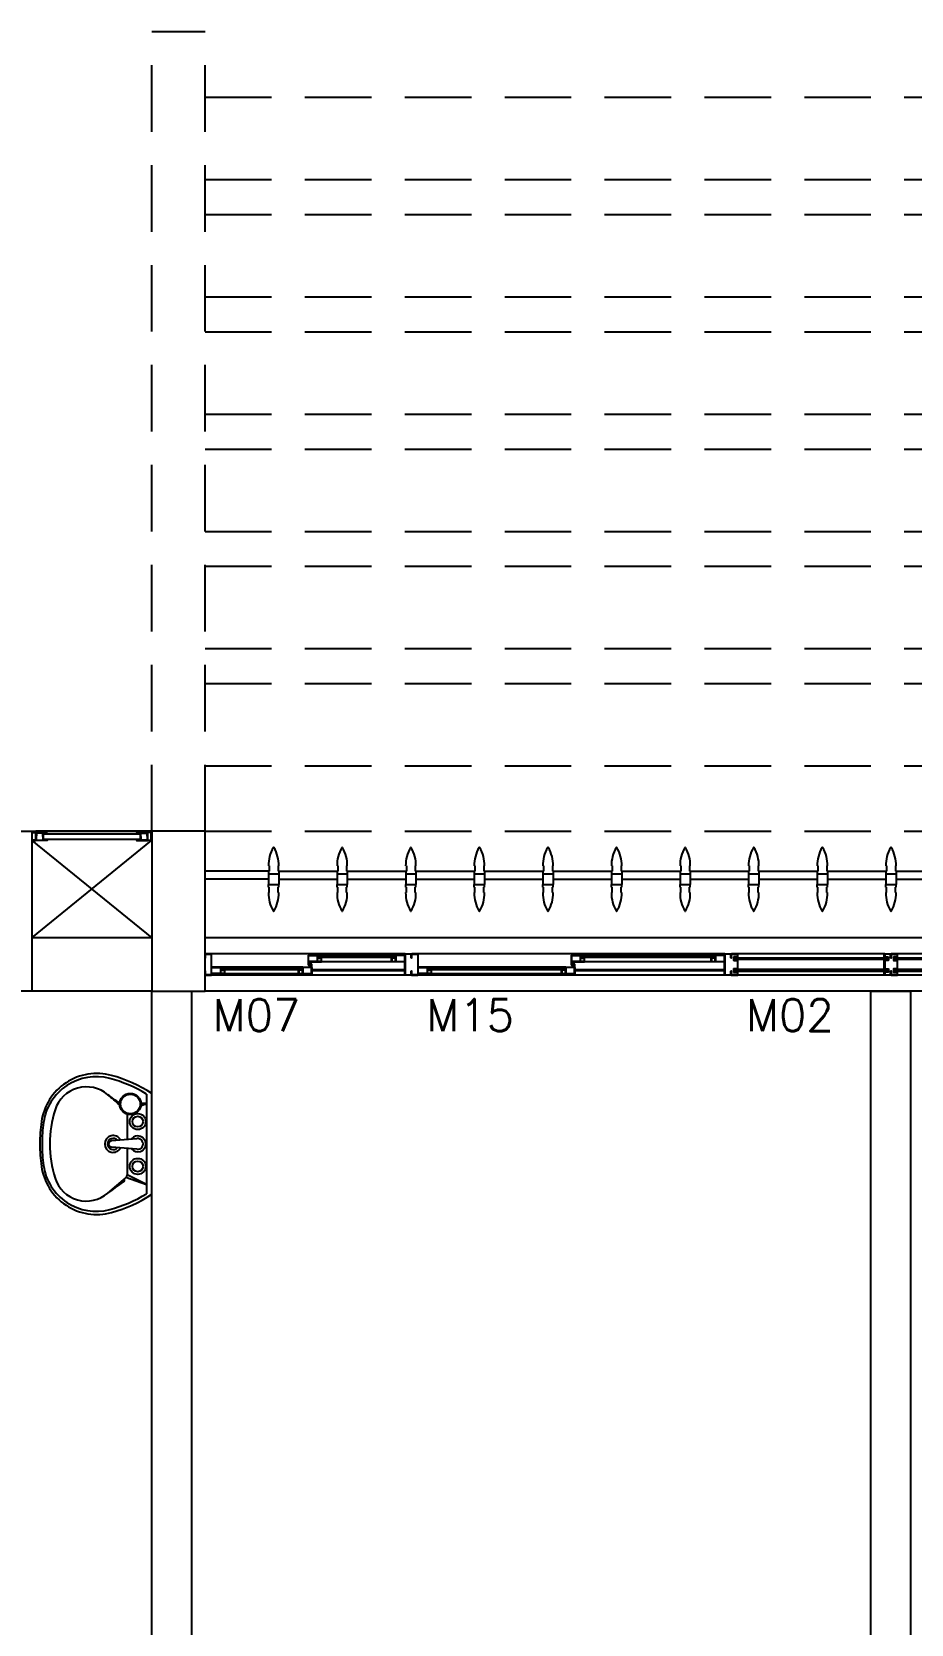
# Model space of a CAD drawing. Header units: millimetres. Extents: x 1887 to 2405, y 1100 to 1335.
# Drawn here: x 2241.36 to 2244.66, y 1238.67 to 1244.65 of the extents above; entities that cross this region are included whole.
import ezdxf

# ---------------------------------------------------------------- set-up
doc = ezdxf.new("R2010")
doc.units = ezdxf.units.MM
doc.linetypes.add('HIDDEN', pattern=[0.375, 0.25, -0.125])
for name, color, linetype in [('AR-ALV', 2, 'Continuous'), ('AR-BRISES', 1, 'Continuous'), ('AR-ESQ', 1, 'Continuous'), ('AR-ESTC', 3, 'Continuous'), ('AR-PERGOLAPROJ', 1, 'HIDDEN'), ('AR-SHAFT', 1, 'Continuous'), ('AR-TXTESQ1-CONG', 1, 'Continuous'), ('AR-WC', 7, 'Continuous'), ('BR-PAINEL', 1, 'Continuous'), ('BR-SUPORTE', 1, 'Continuous'), ('DT-ESQ-BAGUETE-C', 2, 'Continuous'), ('DT-ESQ-BAGUETE-V', 1, 'Continuous'), ('DT-ESQ-CHAPA DOBRADA-V', 1, 'Continuous'), ('DT-ESQ-MARCO-V', 1, 'Continuous'), ('DT-ESQ-PERFIL CADEIRA-C', 2, 'Continuous'), ('DT-ESQ-PERFIL CADEIRA-V', 1, 'Continuous'), ('DT-ESQ-PERFIL U SIMPLES-C', 2, 'Continuous'), ('DT-ESQ-PERFIL U-C', 2, 'Continuous'), ('DT-ESQ-PERFIL U-V', 1, 'Continuous'), ('DT-ESQ-VENEZIANA-C', 2, 'Continuous'), ('DT-ESQ-VENEZIANA-V', 2, 'Continuous'), ('DT-ESQ-VIDRO-C', 2, 'Continuous'), ('DT-ESQ-VIDRO-V', 2, 'Continuous'), ('PG-PROJ', 1, 'HIDDEN'), ('WC1', 1, 'Continuous'), ('WC2', 1, 'Continuous'), ('WC3', 1, 'Continuous')]:
    doc.layers.add(name, color=color, linetype=linetype)
doc.styles.add('S12', font='simplex.shx', dxfattribs={"width": 1.1, "height": 0.12})

# ---------------------------------------------------------------- blocks, each defined once
blk = doc.blocks.new('LVTR-01P')
at = {"layer": 'WC1'}
for centre, radius, start, end in [((0.2424, -0.2861), 0.5176, 146.45009, 164.88853), ((-0.2424, -0.2861), 0.5176, 15.11147, 33.54991), ((-0.0544, -0.2059), 0.2102, 164.88853, 261.87462), ((0.0544, -0.2059), 0.2102, 278.12538, 15.11147), ((0, 0.175), 0.595, 261.87462, 270), ((0, 0.175), 0.595, 270, 278.12538)]:
    blk.add_arc(centre, radius, start, end, dxfattribs=at)
at = {"layer": 'WC2'}
for p, q in [((0.189, 0), (-0.189, 0)), ((-0.1869, -0.02), (0.1869, -0.02)), ((-0.0199, -0.0561), (-0.0119, -0.1511)), ((0.0195, -0.0561), (0.0115, -0.1511)), ((-0.112, -0.0924), (-0.0168, -0.0924)), ((0.0165, -0.0924), (0.1161, -0.0924))]:
    blk.add_line(p, q, dxfattribs=at)
for centre, radius in [((-0.15, -0.08), 0.04), ((-0.084, -0.0525), 0.02), ((0.084, -0.0525), 0.02)]:
    blk.add_circle(centre, radius, dxfattribs=at)
for centre, radius, start, end in [((-0.0002, -0.0527), 0.02, 350.37518, 189.62482), ((0.1161, -0.105), 0.0126, 41.32768, 90), ((-4.9199, -4.5336), 6.7189, 40.55971, 41.32768), ((-0.0909, -0.2449), 0.1233, 139.44029, 252.413), ((4.9199, -4.5336), 6.7189, 138.93408, 139.44029), ((-0.0002, -0.1501), 0.0118, 184.81241, 355.18759), ((0.0909, -0.2449), 0.1233, 287.587, 40.55971), ((0, 0.042), 0.4242, 252.413, 270), ((0, 0.042), 0.4242, 270, 287.587)]:
    blk.add_arc(centre, radius, start, end, dxfattribs=at)
at = {"layer": 'WC3'}
for p, q in [((-0.152, -0.02), (-0.152, -0.0401)), ((-0.148, -0.02), (-0.148, -0.0401)), ((-0.148, -0.0276), (-0.1415, -0.0409)), ((-0.148, -0.0335), (-0.1456, -0.0402)), ((0.1518, -0.02), (0.1161, -0.0924)), ((0.1528, -0.02), (0.1256, -0.0967))]:
    blk.add_line(p, q, dxfattribs=at)
for centre, radius in [((-0.15, -0.08), 0.037), ((-0.084, -0.0525), 0.03), ((0.084, -0.0525), 0.03)]:
    blk.add_circle(centre, radius, dxfattribs=at)
for centre, radius, start, end in [((0.2424, -0.2861), 0.505, 148.20722, 165.28172), ((0, -0.0525), 0.03, 308.80431, 231.19569), ((-0.2424, -0.2861), 0.505, 14.71828, 31.79278), ((0, -0.1449), 0.0315, 117.94879, 62.76724), ((0.1319, -0.1152), 0.0137, 36.16525, 98.27106), ((-5.2813, -4.0721), 6.7189, 35.55971, 36.16525), ((-0.0531, -0.2084), 0.1995, 165.28172, 262.11494), ((5.2813, -4.0721), 6.7189, 143.96959, 144.44029), ((0, -0.1449), 0.021, 130.92554, 50.29094), ((0.0531, -0.2084), 0.1995, 277.88506, 14.71828), ((0, 0.175), 0.5866, 262.11494, 270), ((0, 0.175), 0.5866, 270, 277.88506)]:
    blk.add_arc(centre, radius, start, end, dxfattribs=at)
blk = doc.blocks.new('EF31-P')
at = {"layer": 'DT-ESQ-BAGUETE-C', "ltscale": 0.1}
for points in [[(3.2485, -0.125), (3.235, -0.125), (3.235, -0.1235), (3.248, -0.1235, 0.414214), (3.2485, -0.123), (3.2485, -0.112, 0.414214), (3.248, -0.1115), (3.235, -0.1115), (3.235, -0.11), (3.2485, -0.11, -0.414214), (3.25, -0.1115), (3.25, -0.1235, -0.414214)], [(3.7265, -0.125), (3.74, -0.125), (3.74, -0.1235), (3.727, -0.1235, -0.414214), (3.7265, -0.123), (3.7265, -0.112, -0.414214), (3.727, -0.1115), (3.74, -0.1115), (3.74, -0.11), (3.7265, -0.11, 0.414214), (3.725, -0.1115), (3.725, -0.1235, 0.414214)], [(3.81, -0.08), (3.7965, -0.08), (3.7965, -0.0785), (3.8095, -0.0785, 0.414214), (3.81, -0.078), (3.81, -0.067, 0.414214), (3.8095, -0.0665), (3.7965, -0.0665), (3.7965, -0.065), (3.81, -0.065, -0.414214), (3.8115, -0.0665), (3.8115, -0.0785, -0.414214)], [(4.3015, -0.08), (4.315, -0.08), (4.315, -0.0785), (4.302, -0.0785, -0.414214), (4.3015, -0.078), (4.3015, -0.067, -0.414214), (4.302, -0.0665), (4.315, -0.0665), (4.315, -0.065), (4.3015, -0.065, 0.414214), (4.3, -0.0665), (4.3, -0.0785, 0.414214)], [(4.4485, -0.125), (4.435, -0.125), (4.435, -0.1235), (4.448, -0.1235, 0.414214), (4.4485, -0.123), (4.4485, -0.112, 0.414214), (4.448, -0.1115), (4.435, -0.1115), (4.435, -0.11), (4.4485, -0.11, -0.414214), (4.45, -0.1115), (4.45, -0.1235, -0.414214)], [(4.714, -0.125), (4.7275, -0.125), (4.7275, -0.1235), (4.7145, -0.1235, -0.414214), (4.714, -0.123), (4.714, -0.112, -0.414214), (4.7145, -0.1115), (4.7275, -0.1115), (4.7275, -0.11), (4.714, -0.11, 0.414214), (4.7125, -0.1115), (4.7125, -0.1235, 0.414214)], [(4.7975, -0.08), (4.784, -0.08), (4.784, -0.0785), (4.797, -0.0785, 0.414214), (4.7975, -0.078), (4.7975, -0.067, 0.414214), (4.797, -0.0665), (4.784, -0.0665), (4.784, -0.065), (4.7975, -0.065, -0.414214), (4.799, -0.0665), (4.799, -0.0785, -0.414214)], [(5.0765, -0.08), (5.09, -0.08), (5.09, -0.0785), (5.077, -0.0785, -0.414214), (5.0765, -0.078), (5.0765, -0.067, -0.414214), (5.077, -0.0665), (5.09, -0.0665), (5.09, -0.065), (5.0765, -0.065, 0.414214), (5.075, -0.0665), (5.075, -0.0785, 0.414214)]]:
    blk.add_lwpolyline(points, format="xyb", close=True, dxfattribs=at)
at = {"layer": 'DT-ESQ-BAGUETE-V', "ltscale": 0.1}
for p, q in [((3.2485, -0.11), (3.7265, -0.11)), ((3.81, -0.065), (4.3015, -0.065)), ((4.4485, -0.11), (4.714, -0.11)), ((4.7975, -0.065), (5.0765, -0.065))]:
    blk.add_line(p, q, dxfattribs=at)
at = {"layer": 'DT-ESQ-CHAPA DOBRADA-V', "ltscale": 0.1}
for p, q in [((3.2, -0.077), (3.7615, -0.077)), ((3.2, -0.08), (3.7615, -0.08)), ((4.4, -0.077), (4.749, -0.077)), ((4.4, -0.08), (4.749, -0.08))]:
    blk.add_line(p, q, dxfattribs=at)
at = {"layer": 'DT-ESQ-MARCO-V', "ltscale": 0.1}
for p, q in [((1.9985, -0.06), (2.5515, -0.06)), ((2.5985, -0.06), (3.1515, -0.06)), ((1.9985, -0.14), (2.5515, -0.14)), ((2.5985, -0.14), (3.1515, -0.14))]:
    blk.add_line(p, q, dxfattribs=at)
at = {"layer": 'DT-ESQ-PERFIL CADEIRA-C', "ltscale": 0.1}
for p, q in [((3.7635, -0.0885), (3.81, -0.0885)), ((4.35, -0.0885), (4.3015, -0.0885)), ((4.751, -0.0885), (4.7975, -0.0885)), ((5.125, -0.0885), (5.0765, -0.0885)), ((3.2, -0.1335), (3.2485, -0.1335)), ((3.773, -0.1335), (3.7265, -0.1335)), ((4.4, -0.1335), (4.4485, -0.1335)), ((4.7605, -0.1335), (4.714, -0.1335))]:
    blk.add_line(p, q, dxfattribs=at)
for points in [[(3.2485, -0.135), (3.2, -0.135), (3.2, -0.1335), (3.235, -0.1335, -0.198912), (3.2339, -0.1331, -0.198913), (3.2335, -0.132), (3.2335, -0.112, 0.414214), (3.233, -0.1115), (3.2, -0.1115), (3.2, -0.11), (3.2335, -0.11, -0.414214), (3.235, -0.1115), (3.235, -0.1235), (3.235, -0.125), (3.235, -0.132), (3.2485, -0.132, -1)], [(3.7265, -0.132, 1), (3.7265, -0.135), (3.773, -0.135, 0.414214), (3.775, -0.133), (3.775, -0.112, 0.414214), (3.773, -0.11), (3.7415, -0.11, 0.414214), (3.74, -0.1115), (3.74, -0.132)], [(3.74, -0.1335, 0.198913), (3.7411, -0.1331, 0.198913), (3.7415, -0.132), (3.7415, -0.112, -0.414214), (3.742, -0.1115), (3.773, -0.1115, -0.414214), (3.7735, -0.112), (3.7735, -0.133, -0.414214), (3.773, -0.1335)], [(3.81, -0.087, -1), (3.81, -0.09), (3.7635, -0.09, -0.414214), (3.7615, -0.088), (3.7615, -0.067, -0.414214), (3.7635, -0.065), (3.795, -0.065, -0.414214), (3.7965, -0.0665), (3.7965, -0.087)], [(3.7965, -0.0885, -0.198913), (3.7954, -0.0881, -0.198913), (3.795, -0.087), (3.795, -0.067, 0.414214), (3.7945, -0.0665), (3.7635, -0.0665, 0.414214), (3.763, -0.067), (3.763, -0.088, 0.414214), (3.7635, -0.0885)], [(4.3015, -0.09), (4.35, -0.09), (4.35, -0.0885), (4.315, -0.0885, 0.198912), (4.3161, -0.0881, 0.198913), (4.3165, -0.087), (4.3165, -0.067, -0.414214), (4.317, -0.0665), (4.35, -0.0665), (4.35, -0.065), (4.3165, -0.065, 0.414214), (4.315, -0.0665), (4.315, -0.0785), (4.315, -0.08), (4.315, -0.087), (4.3015, -0.087, 1)], [(4.4485, -0.135), (4.4, -0.135), (4.4, -0.1335), (4.435, -0.1335, -0.198912), (4.4339, -0.1331, -0.198913), (4.4335, -0.132), (4.4335, -0.112, 0.414214), (4.433, -0.1115), (4.4, -0.1115), (4.4, -0.11), (4.4335, -0.11, -0.414214), (4.435, -0.1115), (4.435, -0.1235), (4.435, -0.125), (4.435, -0.132), (4.4485, -0.132, -1)], [(4.714, -0.132, 1), (4.714, -0.135), (4.7605, -0.135, 0.414214), (4.7625, -0.133), (4.7625, -0.112, 0.414214), (4.7605, -0.11), (4.729, -0.11, 0.414214), (4.7275, -0.1115), (4.7275, -0.132)], [(4.7275, -0.1335, 0.198913), (4.7286, -0.1331, 0.198913), (4.729, -0.132), (4.729, -0.112, -0.414214), (4.7295, -0.1115), (4.7605, -0.1115, -0.414214), (4.761, -0.112), (4.761, -0.133, -0.414214), (4.7605, -0.1335)], [(4.7975, -0.087, -1), (4.7975, -0.09), (4.751, -0.09, -0.414214), (4.749, -0.088), (4.749, -0.067, -0.414214), (4.751, -0.065), (4.7825, -0.065, -0.414214), (4.784, -0.0665), (4.784, -0.087)], [(4.784, -0.0885, -0.198913), (4.7829, -0.0881, -0.198913), (4.7825, -0.087), (4.7825, -0.067, 0.414214), (4.782, -0.0665), (4.751, -0.0665, 0.414214), (4.7505, -0.067), (4.7505, -0.088, 0.414214), (4.751, -0.0885)], [(5.0765, -0.09), (5.125, -0.09), (5.125, -0.0885), (5.09, -0.0885, 0.198912), (5.0911, -0.0881, 0.198913), (5.0915, -0.087), (5.0915, -0.067, -0.414214), (5.092, -0.0665), (5.125, -0.0665), (5.125, -0.065), (5.0915, -0.065, 0.414214), (5.09, -0.0665), (5.09, -0.0785), (5.09, -0.08), (5.09, -0.087), (5.0765, -0.087, 1)]]:
    blk.add_lwpolyline(points, format="xyb", close=True, dxfattribs=at)
at = {"layer": 'DT-ESQ-PERFIL CADEIRA-V', "ltscale": 0.1}
for p, q in [((3.795, -0.09), (4.3015, -0.09)), ((4.7825, -0.09), (5.0765, -0.09)), ((3.2485, -0.135), (3.7265, -0.135)), ((4.4485, -0.135), (4.714, -0.135))]:
    blk.add_line(p, q, dxfattribs=at)
at = {"layer": 'DT-ESQ-PERFIL U SIMPLES-C', "ltscale": 0.1}
for points in [[(3.7635, -0.102), (3.7715, -0.102), (3.7715, -0.1005), (3.7635, -0.1005, -0.414214), (3.763, -0.1), (3.763, -0.092, -0.414214), (3.7635, -0.0915), (3.7715, -0.0915), (3.7715, -0.09), (3.7635, -0.09, 0.414214), (3.7615, -0.092), (3.7615, -0.1, 0.414214)], [(3.773, -0.098), (3.765, -0.098), (3.765, -0.0995), (3.773, -0.0995, -0.414214), (3.7735, -0.1), (3.7735, -0.108, -0.414214), (3.773, -0.1085), (3.765, -0.1085), (3.765, -0.11), (3.773, -0.11, 0.414214), (3.775, -0.108), (3.775, -0.1, 0.414214)], [(4.751, -0.102), (4.759, -0.102), (4.759, -0.1005), (4.751, -0.1005, -0.414214), (4.7505, -0.1), (4.7505, -0.092, -0.414214), (4.751, -0.0915), (4.759, -0.0915), (4.759, -0.09), (4.751, -0.09, 0.414214), (4.749, -0.092), (4.749, -0.1, 0.414214)], [(4.7605, -0.098), (4.7525, -0.098), (4.7525, -0.0995), (4.7605, -0.0995, -0.414214), (4.761, -0.1), (4.761, -0.108, -0.414214), (4.7605, -0.1085), (4.7525, -0.1085), (4.7525, -0.11), (4.7605, -0.11, 0.414214), (4.7625, -0.108), (4.7625, -0.1, 0.414214)]]:
    blk.add_lwpolyline(points, format="xyb", close=True, dxfattribs=at)
at = {"layer": 'DT-ESQ-PERFIL U-C', "ltscale": 0.1}
for points in [[(2.55, -0.1285), (2.55, -0.1385, 0.414214), (2.5515, -0.14), (2.5735, -0.14, 0.414214), (2.575, -0.1385), (2.575, -0.125), (2.5735, -0.125), (2.5735, -0.138, -0.414214), (2.573, -0.1385), (2.552, -0.1385, -0.414214), (2.5515, -0.138), (2.5515, -0.1285), (2.5645, -0.1285, 0.414214), (2.566, -0.127), (2.566, -0.117, 0.414214), (2.5645, -0.1155), (2.5515, -0.1155), (2.5515, -0.0845), (2.5645, -0.0845, 0.414214), (2.566, -0.083), (2.566, -0.073, 0.414214), (2.5645, -0.0715), (2.5515, -0.0715), (2.5515, -0.062, -0.414214), (2.552, -0.0615), (2.573, -0.0615, -0.414214), (2.5735, -0.062), (2.5735, -0.075), (2.575, -0.075), (2.575, -0.0615, 0.414214), (2.5735, -0.06), (2.5515, -0.06, 0.414214), (2.55, -0.0615), (2.55, -0.0715, 0.414214), (2.5515, -0.073), (2.5645, -0.073), (2.5645, -0.083), (2.5515, -0.083), (2.5515, -0.083, 0.414214), (2.55, -0.0845), (2.55, -0.1155, 0.414214), (2.5515, -0.117), (2.5515, -0.117), (2.5645, -0.117), (2.5645, -0.127), (2.5515, -0.127, 0.414214)], [(2.6, -0.1285), (2.6, -0.1385, -0.414214), (2.5985, -0.14), (2.5765, -0.14, -0.414214), (2.575, -0.1385), (2.575, -0.125), (2.5765, -0.125), (2.5765, -0.138, 0.414214), (2.577, -0.1385), (2.598, -0.1385, 0.414214), (2.5985, -0.138), (2.5985, -0.1285), (2.5855, -0.1285, -0.414214), (2.584, -0.127), (2.584, -0.117, -0.414214), (2.5855, -0.1155), (2.5985, -0.1155), (2.5985, -0.0845), (2.5855, -0.0845, -0.414214), (2.584, -0.083), (2.584, -0.073, -0.414214), (2.5855, -0.0715), (2.5985, -0.0715), (2.5985, -0.062, 0.414214), (2.598, -0.0615), (2.577, -0.0615, 0.414214), (2.5765, -0.062), (2.5765, -0.075), (2.575, -0.075), (2.575, -0.0615, -0.414214), (2.5765, -0.06), (2.5985, -0.06, -0.414214), (2.6, -0.0615), (2.6, -0.0715, -0.414214), (2.5985, -0.073), (2.5855, -0.073), (2.5855, -0.083), (2.5985, -0.083), (2.5985, -0.083, -0.414214), (2.6, -0.0845), (2.6, -0.1155, -0.414214), (2.5985, -0.117), (2.5985, -0.117), (2.5855, -0.117), (2.5855, -0.127), (2.5985, -0.127, -0.414214)], [(3.15, -0.1285), (3.15, -0.1385, 0.414214), (3.1515, -0.14), (3.1735, -0.14, 0.414214), (3.175, -0.1385), (3.175, -0.125), (3.1735, -0.125), (3.1735, -0.138, -0.414214), (3.173, -0.1385), (3.152, -0.1385, -0.414214), (3.1515, -0.138), (3.1515, -0.1285), (3.1645, -0.1285, 0.414214), (3.166, -0.127), (3.166, -0.117, 0.414214), (3.1645, -0.1155), (3.1515, -0.1155), (3.1515, -0.0845), (3.1645, -0.0845, 0.414214), (3.166, -0.083), (3.166, -0.073, 0.414214), (3.1645, -0.0715), (3.1515, -0.0715), (3.1515, -0.062, -0.414214), (3.152, -0.0615), (3.173, -0.0615, -0.414214), (3.1735, -0.062), (3.1735, -0.075), (3.175, -0.075), (3.175, -0.0615, 0.414214), (3.1735, -0.06), (3.1515, -0.06, 0.414214), (3.15, -0.0615), (3.15, -0.0715, 0.414214), (3.1515, -0.073), (3.1645, -0.073), (3.1645, -0.083), (3.1515, -0.083), (3.1515, -0.083, 0.414214), (3.15, -0.0845), (3.15, -0.1155, 0.414214), (3.1515, -0.117), (3.1515, -0.117), (3.1645, -0.117), (3.1645, -0.127), (3.1515, -0.127, 0.414214)], [(3.175, -0.0615, -0.414214), (3.1765, -0.06), (3.1985, -0.06, -0.414214), (3.2, -0.0615), (3.2, -0.1385, -0.414214), (3.1985, -0.14), (3.1765, -0.14, -0.414214), (3.175, -0.1385), (3.175, -0.125), (3.1765, -0.125), (3.1765, -0.138, 0.414214), (3.177, -0.1385), (3.198, -0.1385, 0.414214), (3.1985, -0.138), (3.1985, -0.062, 0.414214), (3.198, -0.0615), (3.177, -0.0615, 0.414214), (3.1765, -0.062), (3.1765, -0.075), (3.175, -0.075)], [(4.375, -0.0615, 0.414214), (4.3735, -0.06), (4.3515, -0.06, 0.414214), (4.35, -0.0615), (4.35, -0.1385, 0.414214), (4.3515, -0.14), (4.3735, -0.14, 0.414214), (4.375, -0.1385), (4.375, -0.125), (4.3735, -0.125), (4.3735, -0.138, -0.414214), (4.373, -0.1385), (4.352, -0.1385, -0.414214), (4.3515, -0.138), (4.3515, -0.062, -0.414214), (4.352, -0.0615), (4.373, -0.0615, -0.414214), (4.3735, -0.062), (4.3735, -0.075), (4.375, -0.075)], [(4.375, -0.0615, -0.414214), (4.3765, -0.06), (4.3985, -0.06, -0.414214), (4.4, -0.0615), (4.4, -0.1385, -0.414214), (4.3985, -0.14), (4.3765, -0.14, -0.414214), (4.375, -0.1385), (4.375, -0.125), (4.3765, -0.125), (4.3765, -0.138, 0.414214), (4.377, -0.1385), (4.398, -0.1385, 0.414214), (4.3985, -0.138), (4.3985, -0.062, 0.414214), (4.398, -0.0615), (4.377, -0.0615, 0.414214), (4.3765, -0.062), (4.3765, -0.075), (4.375, -0.075)], [(5.15, -0.0615, 0.414214), (5.1485, -0.06), (5.1265, -0.06, 0.414214), (5.125, -0.0615), (5.125, -0.1385, 0.414214), (5.1265, -0.14), (5.1485, -0.14, 0.414214), (5.15, -0.1385), (5.15, -0.125), (5.1485, -0.125), (5.1485, -0.138, -0.414214), (5.148, -0.1385), (5.127, -0.1385, -0.414214), (5.1265, -0.138), (5.1265, -0.062, -0.414214), (5.127, -0.0615), (5.148, -0.0615, -0.414214), (5.1485, -0.062), (5.1485, -0.075), (5.15, -0.075)]]:
    blk.add_lwpolyline(points, format="xyb", close=True, dxfattribs=at)
at = {"layer": 'DT-ESQ-PERFIL U-V', "ltscale": 0.1}
for p, q in [((3.1985, -0.06), (4.3515, -0.06)), ((4.3985, -0.06), (5.1265, -0.06)), ((3.1985, -0.14), (4.3515, -0.14)), ((4.3985, -0.14), (5.1265, -0.14))]:
    blk.add_line(p, q, dxfattribs=at)
at = {"layer": 'DT-ESQ-VIDRO-C', "ltscale": 0.1}
for points in [[(2.5625, -0.081), (2.5625, -0.075), (1.9875, -0.075), (1.9875, -0.081)], [(3.1625, -0.081), (3.1625, -0.075), (2.5875, -0.075), (2.5875, -0.081)], [(4.3125, -0.085), (4.3125, -0.082), (3.799, -0.082), (3.799, -0.085)], [(5.0875, -0.085), (5.0875, -0.082), (4.7865, -0.082), (4.7865, -0.085)], [(3.238, -0.13), (3.238, -0.127), (3.737, -0.127), (3.737, -0.13)], [(4.438, -0.13), (4.438, -0.127), (4.7245, -0.127), (4.7245, -0.13)]]:
    blk.add_lwpolyline(points, close=True, dxfattribs=at)
at = {"layer": 'DT-ESQ-VIDRO-V', "ltscale": 0.1}
for points in [[(2.5625, -0.119), (2.5625, -0.125), (1.9875, -0.125), (1.9875, -0.119)], [(3.1625, -0.119), (3.1625, -0.125), (2.5875, -0.125), (2.5875, -0.119)]]:
    blk.add_lwpolyline(points, close=True, dxfattribs=at)
blk = doc.blocks.new('BR-MODULO8')
at = {"layer": 'BR-PAINEL'}
for p, q in [((-4.9117, 0.27), (-4.9092, 0.27)), ((-4.9117, 0.25), (-4.9117, 0.24)), ((-4.9117, 0.25), (-4.9092, 0.25)), ((-4.9117, 0.24), (-4.8733, 0.24)), ((-4.9117, 0.24), (-4.9117, 0.2)), ((-4.9092, 0.27), (-4.9092, 0.25)), ((-4.8758, 0.27), (-4.8758, 0.25)), ((-4.8733, 0.27), (-4.8758, 0.27)), ((-4.8733, 0.25), (-4.8758, 0.25)), ((-4.8733, 0.25), (-4.8733, 0.24)), ((-4.8733, 0.24), (-4.8733, 0.2)), ((-4.6542, 0.27), (-4.6517, 0.27)), ((-4.6542, 0.25), (-4.6542, 0.24)), ((-4.6542, 0.25), (-4.6517, 0.25)), ((-4.6542, 0.24), (-4.6158, 0.24)), ((-4.6542, 0.24), (-4.6542, 0.2)), ((-4.6517, 0.27), (-4.6517, 0.25)), ((-4.6183, 0.27), (-4.6183, 0.25)), ((-4.6158, 0.27), (-4.6183, 0.27)), ((-4.6158, 0.25), (-4.6183, 0.25)), ((-4.6158, 0.25), (-4.6158, 0.24)), ((-4.6158, 0.24), (-4.6158, 0.2)), ((-4.3967, 0.27), (-4.3942, 0.27)), ((-4.3967, 0.25), (-4.3967, 0.24)), ((-4.3967, 0.25), (-4.3942, 0.25)), ((-4.3967, 0.24), (-4.3583, 0.24)), ((-4.3967, 0.24), (-4.3967, 0.2)), ((-4.3942, 0.27), (-4.3942, 0.25)), ((-4.3608, 0.27), (-4.3608, 0.25)), ((-4.3583, 0.27), (-4.3608, 0.27)), ((-4.3583, 0.25), (-4.3608, 0.25)), ((-4.3583, 0.25), (-4.3583, 0.24)), ((-4.3583, 0.24), (-4.3583, 0.2)), ((-4.1392, 0.27), (-4.1367, 0.27)), ((-4.1392, 0.25), (-4.1392, 0.24)), ((-4.1392, 0.25), (-4.1367, 0.25)), ((-4.1392, 0.24), (-4.1008, 0.24)), ((-4.1392, 0.24), (-4.1392, 0.2)), ((-4.1367, 0.27), (-4.1367, 0.25)), ((-4.1033, 0.27), (-4.1033, 0.25)), ((-4.1008, 0.27), (-4.1033, 0.27)), ((-4.1008, 0.25), (-4.1033, 0.25)), ((-4.1008, 0.25), (-4.1008, 0.24)), ((-4.1008, 0.24), (-4.1008, 0.2)), ((-3.8817, 0.27), (-3.8792, 0.27)), ((-3.8817, 0.25), (-3.8817, 0.24)), ((-3.8817, 0.25), (-3.8792, 0.25)), ((-3.8817, 0.24), (-3.8433, 0.24)), ((-3.8817, 0.24), (-3.8817, 0.2)), ((-3.8792, 0.27), (-3.8792, 0.25)), ((-3.8458, 0.27), (-3.8458, 0.25)), ((-3.8433, 0.27), (-3.8458, 0.27)), ((-3.8433, 0.25), (-3.8458, 0.25)), ((-3.8433, 0.25), (-3.8433, 0.24)), ((-3.8433, 0.24), (-3.8433, 0.2)), ((-3.6242, 0.27), (-3.6217, 0.27)), ((-3.6242, 0.25), (-3.6242, 0.24)), ((-3.6242, 0.25), (-3.6217, 0.25)), ((-3.6242, 0.24), (-3.5858, 0.24)), ((-3.6242, 0.24), (-3.6242, 0.2)), ((-3.6217, 0.27), (-3.6217, 0.25)), ((-3.5883, 0.27), (-3.5883, 0.25)), ((-3.5858, 0.27), (-3.5883, 0.27)), ((-3.5858, 0.25), (-3.5883, 0.25)), ((-3.5858, 0.25), (-3.5858, 0.24)), ((-3.5858, 0.24), (-3.5858, 0.2)), ((-3.3667, 0.27), (-3.3642, 0.27)), ((-3.3667, 0.25), (-3.3667, 0.24)), ((-3.3667, 0.25), (-3.3642, 0.25)), ((-3.3667, 0.24), (-3.3283, 0.24)), ((-3.3667, 0.24), (-3.3667, 0.2)), ((-3.3642, 0.27), (-3.3642, 0.25)), ((-3.3308, 0.27), (-3.3308, 0.25)), ((-3.3283, 0.27), (-3.3308, 0.27)), ((-3.3283, 0.25), (-3.3308, 0.25)), ((-3.3283, 0.25), (-3.3283, 0.24)), ((-3.3283, 0.24), (-3.3283, 0.2)), ((-3.1092, 0.27), (-3.1067, 0.27)), ((-3.1092, 0.25), (-3.1092, 0.24)), ((-3.1092, 0.25), (-3.1067, 0.25)), ((-3.1092, 0.24), (-3.0708, 0.24)), ((-3.1092, 0.24), (-3.1092, 0.2)), ((-3.1067, 0.27), (-3.1067, 0.25)), ((-3.0733, 0.27), (-3.0733, 0.25)), ((-3.0708, 0.27), (-3.0733, 0.27)), ((-3.0708, 0.25), (-3.0733, 0.25)), ((-3.0708, 0.25), (-3.0708, 0.24)), ((-3.0708, 0.24), (-3.0708, 0.2)), ((-2.8517, 0.27), (-2.8492, 0.27)), ((-2.8517, 0.25), (-2.8517, 0.24)), ((-2.8517, 0.25), (-2.8492, 0.25)), ((-2.8517, 0.24), (-2.8133, 0.24)), ((-2.8517, 0.24), (-2.8517, 0.2)), ((-2.8492, 0.27), (-2.8492, 0.25)), ((-2.8158, 0.27), (-2.8158, 0.25)), ((-2.8133, 0.27), (-2.8158, 0.27)), ((-2.8133, 0.25), (-2.8158, 0.25)), ((-2.8133, 0.25), (-2.8133, 0.24)), ((-2.8133, 0.24), (-2.8133, 0.2)), ((-2.5942, 0.27), (-2.5917, 0.27)), ((-2.5942, 0.25), (-2.5942, 0.24)), ((-2.5942, 0.25), (-2.5917, 0.25)), ((-2.5942, 0.24), (-2.5558, 0.24)), ((-2.5942, 0.24), (-2.5942, 0.2)), ((-2.5917, 0.27), (-2.5917, 0.25)), ((-2.5583, 0.27), (-2.5583, 0.25)), ((-2.5558, 0.27), (-2.5583, 0.27)), ((-2.5558, 0.25), (-2.5583, 0.25)), ((-2.5558, 0.25), (-2.5558, 0.24)), ((-2.5558, 0.24), (-2.5558, 0.2)), ((-4.9117, 0.2), (-4.8733, 0.2)), ((-4.9117, 0.19), (-4.9117, 0.2)), ((-4.9117, 0.19), (-4.9092, 0.19)), ((-4.9092, 0.17), (-4.9092, 0.19)), ((-4.8733, 0.19), (-4.8758, 0.19)), ((-4.8758, 0.17), (-4.8758, 0.19)), ((-4.8733, 0.19), (-4.8733, 0.2)), ((-4.6542, 0.2), (-4.6158, 0.2)), ((-4.6542, 0.19), (-4.6542, 0.2)), ((-4.6542, 0.19), (-4.6517, 0.19)), ((-4.6517, 0.17), (-4.6517, 0.19)), ((-4.6158, 0.19), (-4.6183, 0.19)), ((-4.6183, 0.17), (-4.6183, 0.19)), ((-4.6158, 0.19), (-4.6158, 0.2)), ((-4.3967, 0.2), (-4.3583, 0.2)), ((-4.3967, 0.19), (-4.3967, 0.2)), ((-4.3967, 0.19), (-4.3942, 0.19)), ((-4.3942, 0.17), (-4.3942, 0.19)), ((-4.3583, 0.19), (-4.3608, 0.19)), ((-4.3608, 0.17), (-4.3608, 0.19)), ((-4.3583, 0.19), (-4.3583, 0.2)), ((-4.1392, 0.2), (-4.1008, 0.2)), ((-4.1392, 0.19), (-4.1392, 0.2)), ((-4.1392, 0.19), (-4.1367, 0.19)), ((-4.1367, 0.17), (-4.1367, 0.19)), ((-4.1008, 0.19), (-4.1033, 0.19)), ((-4.1033, 0.17), (-4.1033, 0.19)), ((-4.1008, 0.19), (-4.1008, 0.2)), ((-3.8817, 0.2), (-3.8433, 0.2)), ((-3.8817, 0.19), (-3.8817, 0.2)), ((-3.8817, 0.19), (-3.8792, 0.19)), ((-3.8792, 0.17), (-3.8792, 0.19)), ((-3.8433, 0.19), (-3.8458, 0.19)), ((-3.8458, 0.17), (-3.8458, 0.19)), ((-3.8433, 0.19), (-3.8433, 0.2)), ((-3.6242, 0.2), (-3.5858, 0.2)), ((-3.6242, 0.19), (-3.6242, 0.2)), ((-3.6242, 0.19), (-3.6217, 0.19)), ((-3.6217, 0.17), (-3.6217, 0.19)), ((-3.5858, 0.19), (-3.5883, 0.19)), ((-3.5883, 0.17), (-3.5883, 0.19)), ((-3.5858, 0.19), (-3.5858, 0.2)), ((-3.3667, 0.2), (-3.3283, 0.2)), ((-3.3667, 0.19), (-3.3667, 0.2)), ((-3.3667, 0.19), (-3.3642, 0.19)), ((-3.3642, 0.17), (-3.3642, 0.19)), ((-3.3283, 0.19), (-3.3308, 0.19)), ((-3.3308, 0.17), (-3.3308, 0.19)), ((-3.3283, 0.19), (-3.3283, 0.2)), ((-3.1092, 0.2), (-3.0708, 0.2)), ((-3.1092, 0.19), (-3.1092, 0.2)), ((-3.1092, 0.19), (-3.1067, 0.19)), ((-3.1067, 0.17), (-3.1067, 0.19)), ((-3.0708, 0.19), (-3.0733, 0.19)), ((-3.0733, 0.17), (-3.0733, 0.19)), ((-3.0708, 0.19), (-3.0708, 0.2)), ((-2.8517, 0.2), (-2.8133, 0.2)), ((-2.8517, 0.19), (-2.8517, 0.2)), ((-2.8517, 0.19), (-2.8492, 0.19)), ((-2.8492, 0.17), (-2.8492, 0.19)), ((-2.8133, 0.19), (-2.8158, 0.19)), ((-2.8158, 0.17), (-2.8158, 0.19)), ((-2.8133, 0.19), (-2.8133, 0.2)), ((-2.5942, 0.2), (-2.5558, 0.2)), ((-2.5942, 0.19), (-2.5942, 0.2)), ((-2.5942, 0.19), (-2.5917, 0.19)), ((-2.5917, 0.17), (-2.5917, 0.19)), ((-2.5558, 0.19), (-2.5583, 0.19)), ((-2.5583, 0.17), (-2.5583, 0.19)), ((-2.5558, 0.19), (-2.5558, 0.2)), ((-4.9117, 0.17), (-4.9092, 0.17)), ((-4.8733, 0.17), (-4.8758, 0.17)), ((-4.6542, 0.17), (-4.6517, 0.17)), ((-4.6158, 0.17), (-4.6183, 0.17)), ((-4.3967, 0.17), (-4.3942, 0.17)), ((-4.3583, 0.17), (-4.3608, 0.17)), ((-4.1392, 0.17), (-4.1367, 0.17)), ((-4.1008, 0.17), (-4.1033, 0.17)), ((-3.8817, 0.17), (-3.8792, 0.17)), ((-3.8433, 0.17), (-3.8458, 0.17)), ((-3.6242, 0.17), (-3.6217, 0.17)), ((-3.5858, 0.17), (-3.5883, 0.17)), ((-3.3667, 0.17), (-3.3642, 0.17)), ((-3.3283, 0.17), (-3.3308, 0.17)), ((-3.1092, 0.17), (-3.1067, 0.17)), ((-3.0708, 0.17), (-3.0733, 0.17)), ((-2.8517, 0.17), (-2.8492, 0.17)), ((-2.8133, 0.17), (-2.8158, 0.17)), ((-2.5942, 0.17), (-2.5917, 0.17)), ((-2.5558, 0.17), (-2.5583, 0.17))]:
    blk.add_line(p, q, dxfattribs=at)
for centre, radius, start, end in [((-4.7867, 0.2739), 0.1251, 148.47206, 181.77204), ((-4.8925, 0.3387), 0.001, 37.1012, 142.8988), ((-4.9983, 0.2739), 0.1251, 358.22796, 31.52794), ((-4.5292, 0.2739), 0.1251, 148.47206, 181.77204), ((-4.635, 0.3387), 0.001, 37.1012, 142.8988), ((-4.7408, 0.2739), 0.1251, 358.22796, 31.52794), ((-4.2717, 0.2739), 0.1251, 148.47206, 181.77204), ((-4.3775, 0.3387), 0.001, 37.1012, 142.8988), ((-4.4833, 0.2739), 0.1251, 358.22796, 31.52794), ((-4.0142, 0.2739), 0.1251, 148.47206, 181.77204), ((-4.12, 0.3387), 0.001, 37.1012, 142.8988), ((-4.2258, 0.2739), 0.1251, 358.22796, 31.52794), ((-3.7567, 0.2739), 0.1251, 148.47206, 181.77204), ((-3.8625, 0.3387), 0.001, 37.1012, 142.8988), ((-3.9683, 0.2739), 0.1251, 358.22796, 31.52794), ((-3.4992, 0.2739), 0.1251, 148.47206, 181.77204), ((-3.605, 0.3387), 0.001, 37.1012, 142.8988), ((-3.7108, 0.2739), 0.1251, 358.22796, 31.52794), ((-3.2417, 0.2739), 0.1251, 148.47206, 181.77204), ((-3.3475, 0.3387), 0.001, 37.1012, 142.8988), ((-3.4533, 0.2739), 0.1251, 358.22796, 31.52794), ((-2.9842, 0.2739), 0.1251, 148.47206, 181.77204), ((-3.09, 0.3387), 0.001, 37.1012, 142.8988), ((-3.1958, 0.2739), 0.1251, 358.22796, 31.52794), ((-2.7267, 0.2739), 0.1251, 148.47206, 181.77204), ((-2.8325, 0.3387), 0.001, 37.1012, 142.8988), ((-2.9383, 0.2739), 0.1251, 358.22796, 31.52794), ((-2.4692, 0.2739), 0.1251, 148.47206, 181.77204), ((-2.575, 0.3387), 0.001, 37.1012, 142.8988), ((-2.6808, 0.2739), 0.1251, 358.22796, 31.52794), ((-4.7867, 0.1661), 0.1251, 178.22796, 211.52794), ((-4.9983, 0.1661), 0.1251, 328.47206, 1.77204), ((-4.5292, 0.1661), 0.1251, 178.22796, 211.52794), ((-4.7408, 0.1661), 0.1251, 328.47206, 1.77204), ((-4.2717, 0.1661), 0.1251, 178.22796, 211.52794), ((-4.4833, 0.1661), 0.1251, 328.47206, 1.77204), ((-4.0142, 0.1661), 0.1251, 178.22796, 211.52794), ((-4.2258, 0.1661), 0.1251, 328.47206, 1.77204), ((-3.7567, 0.1661), 0.1251, 178.22796, 211.52794), ((-3.9683, 0.1661), 0.1251, 328.47206, 1.77204), ((-3.4992, 0.1661), 0.1251, 178.22796, 211.52794), ((-3.7108, 0.1661), 0.1251, 328.47206, 1.77204), ((-3.2417, 0.1661), 0.1251, 178.22796, 211.52794), ((-3.4533, 0.1661), 0.1251, 328.47206, 1.77204), ((-2.9842, 0.1661), 0.1251, 178.22796, 211.52794), ((-3.1958, 0.1661), 0.1251, 328.47206, 1.77204), ((-2.7267, 0.1661), 0.1251, 178.22796, 211.52794), ((-2.9383, 0.1661), 0.1251, 328.47206, 1.77204), ((-2.4692, 0.1661), 0.1251, 178.22796, 211.52794), ((-2.6808, 0.1661), 0.1251, 328.47206, 1.77204), ((-4.8925, 0.1013), 0.001, 217.1012, 322.8988), ((-4.635, 0.1013), 0.001, 217.1012, 322.8988), ((-4.3775, 0.1013), 0.001, 217.1012, 322.8988), ((-4.12, 0.1013), 0.001, 217.1012, 322.8988), ((-3.8625, 0.1013), 0.001, 217.1012, 322.8988), ((-3.605, 0.1013), 0.001, 217.1012, 322.8988), ((-3.3475, 0.1013), 0.001, 217.1012, 322.8988), ((-3.09, 0.1013), 0.001, 217.1012, 322.8988), ((-2.8325, 0.1013), 0.001, 217.1012, 322.8988), ((-2.575, 0.1013), 0.001, 217.1012, 322.8988)]:
    blk.add_arc(centre, radius, start, end, dxfattribs=at)
at = {"layer": 'BR-SUPORTE'}
for p, q in [((-4.9117, 0.25), (-5.15, 0.25)), ((-4.8733, 0.25), (-4.6517, 0.25)), ((-4.6158, 0.25), (-4.3942, 0.25)), ((-4.3583, 0.25), (-4.1367, 0.25)), ((-4.1008, 0.25), (-3.8792, 0.25)), ((-3.8433, 0.25), (-3.6217, 0.25)), ((-3.5858, 0.25), (-3.3642, 0.25)), ((-3.3283, 0.25), (-3.1067, 0.25)), ((-3.0708, 0.25), (-2.8492, 0.25)), ((-2.8133, 0.25), (-2.5917, 0.25)), ((-2.5558, 0.25), (-2.3342, 0.25)), ((-4.9117, 0.22), (-5.15, 0.22)), ((-4.8733, 0.22), (-4.6542, 0.22)), ((-4.6158, 0.22), (-4.3967, 0.22)), ((-4.3583, 0.22), (-4.1392, 0.22)), ((-4.1008, 0.22), (-3.8817, 0.22)), ((-3.8433, 0.22), (-3.6242, 0.22)), ((-3.5858, 0.22), (-3.3667, 0.22)), ((-3.3283, 0.22), (-3.1092, 0.22)), ((-3.0708, 0.22), (-2.8517, 0.22)), ((-2.8133, 0.22), (-2.5942, 0.22)), ((-2.5558, 0.22), (-2.3367, 0.22))]:
    blk.add_line(p, q, dxfattribs=at)
blk = doc.blocks.new('PG-MODULO1-PJ-C')
at = {"layer": 'PG-PROJ'}
for p, q in [((0.2, 3), (0, 3)), ((0, 0), (0, 3)), ((0.2, 0), (0.2, 3)), ((0.2, 2.7546), (5.35, 2.7546)), ((0.2, 2.4454), (5.35, 2.4454)), ((0.2, 2.3146), (5.35, 2.3146)), ((0.2, 2.0054), (5.35, 2.0054)), ((0.2, 1.8746), (5.35, 1.8746)), ((0.2, 1.5654), (5.35, 1.5654)), ((0.2, 1.4346), (5.35, 1.4346)), ((0.2, 1.1254), (5.35, 1.1254)), ((0.2, 0.9946), (5.35, 0.9946)), ((0.2, 0.6854), (5.35, 0.6854)), ((0.2, 0.5546), (5.35, 0.5546)), ((0.2, 0.2454), (5.35, 0.2454)), ((0.2, 0), (5.35, 0))]:
    blk.add_line(p, q, dxfattribs=at)
blk = doc.blocks.new('EF01C-P')
at = {"layer": 'DT-ESQ-BAGUETE-C', "ltscale": 0.1}
for points in [[(0.0015, 0.035), (0.015, 0.035), (0.015, 0.0335), (0.0015, 0.0335), (0.0015, 0.005), (0.015, 0.005), (0.015, 0.0035), (0.0015, 0.0035, -0.414214), (0, 0.005), (0, 0.0335, -0.414214)], [(0.4485, 0.035), (0.435, 0.035), (0.435, 0.0335), (0.4485, 0.0335), (0.4485, 0.005), (0.435, 0.005), (0.435, 0.0035), (0.4485, 0.0035, 0.414214), (0.45, 0.005), (0.45, 0.0335, 0.414214)]]:
    blk.add_lwpolyline(points, format="xyb", close=True, dxfattribs=at)
at = {"layer": 'DT-ESQ-PERFIL CADEIRA-C', "ltscale": 0.1}
for points in [[(0.01, 0.0015), (0.01, 0.003), (0.0015, 0.003, 1), (0.0015, 0), (0.015, 0, 0.414214), (0.0165, 0.0015), (0.0165, 0.0335), (0.043, 0.0335)], [(0.043, 0.0065), (0.018, 0.0065), (0.018, 0.0165), (0.0165, 0.0165), (0.0165, 0.0065, 0.414214), (0.018, 0.005), (0.043, 0.005), (0.0565, 0.005, 1), (0.0565, 0.008), (0.043, 0.008), (0.043, 0.02), (0.043, 0.032), (0.0565, 0.032, 1), (0.0565, 0.035), (0.043, 0.035), (0.0165, 0.035, 0.414214), (0.015, 0.0335), (0.015, 0.0015), (0.0015, 0.0015)], [(0.0415, 0.02), (0.0415, 0.032, -0.414214), (0.043, 0.0335), (0.0565, 0.0335)], [(0.0415, 0.02), (0.0415, 0.008, 0.414214), (0.043, 0.0065), (0.0565, 0.0065)], [(0.407, 0.0065), (0.432, 0.0065), (0.432, 0.0165), (0.4335, 0.0165), (0.4335, 0.0065, -0.414214), (0.432, 0.005), (0.407, 0.005), (0.3935, 0.005, -1), (0.3935, 0.008), (0.407, 0.008), (0.407, 0.02), (0.407, 0.032), (0.3935, 0.032, -1), (0.3935, 0.035), (0.407, 0.035), (0.4335, 0.035, -0.414214), (0.435, 0.0335), (0.435, 0.0015), (0.4485, 0.0015)], [(0.4085, 0.02), (0.4085, 0.032, 0.414214), (0.407, 0.0335), (0.3935, 0.0335)], [(0.4085, 0.02), (0.4085, 0.008, -0.414214), (0.407, 0.0065), (0.3935, 0.0065)], [(0.44, 0.0015), (0.44, 0.003), (0.4485, 0.003, -1), (0.4485, 0), (0.435, 0, -0.414214), (0.4335, 0.0015), (0.4335, 0.0335), (0.407, 0.0335)]]:
    blk.add_lwpolyline(points, format="xyb", dxfattribs=at)
at = {"layer": 'DT-ESQ-PERFIL CADEIRA-V', "ltscale": 0.1}
blk.add_line((0.015, 0), (0.435, 0), dxfattribs=at)
at = {"layer": 'DT-ESQ-VENEZIANA-C', "ltscale": 0.1}
for p, q in [((0.043, 0.0105), (0.407, 0.0105)), ((0.043, 0.009), (0.407, 0.009))]:
    blk.add_line(p, q, dxfattribs=at)
at = {"layer": 'DT-ESQ-VENEZIANA-V', "ltscale": 0.1}
blk.add_line((0.043, 0.031), (0.407, 0.031), dxfattribs=at)

msp = doc.modelspace()

# ---------------------------------------------------------------- linework, layer by layer
at = {"layer": 'AR-ALV'}
for p, q in [((2241.8097, 1241.2485), (2241.3597, 1241.2485)), ((2241.8097, 1241.0485), (2241.3597, 1241.0485)), ((2241.8097, 1234.2685), (2241.8097, 1241.0485)), ((2241.8097, 1241.0485), (2241.9597, 1241.0485)), ((2241.9597, 1234.2685), (2241.9597, 1241.0485)), ((2244.5097, 1234.2735), (2244.5097, 1241.0485)), ((2244.5097, 1241.0485), (2244.6597, 1241.0485)), ((2244.6597, 1234.2735), (2244.6597, 1241.0485))]:
    msp.add_line(p, q, dxfattribs=at)
at = {"layer": 'AR-ESQ'}
for p, q in [((2247.1597, 1241.2485), (2242.0097, 1241.2485)), ((2247.1597, 1241.0485), (2242.0097, 1241.0485))]:
    msp.add_line(p, q, dxfattribs=at)
at = {"layer": 'AR-ESTC'}
for points in [[(2241.3597, 1241.0485), (2241.1597, 1241.0485), (2241.1597, 1241.6485), (2241.3597, 1241.6485)], [(2241.8097, 1241.0485), (2242.0097, 1241.0485), (2242.0097, 1241.6485), (2241.8097, 1241.6485)]]:
    msp.add_lwpolyline(points, close=True, dxfattribs=at)
at = {"layer": 'AR-SHAFT'}
for p, q in [((2241.3597, 1241.2485), (2241.8092, 1241.6139)), ((2241.3601, 1241.6139), (2241.8097, 1241.2485))]:
    msp.add_line(p, q, dxfattribs=at)

# ---------------------------------------------------------------- block references
at = {"layer": 'AR-BRISES'}
msp.add_blockref('BR-MODULO8', (2247.1597, 1241.2485), dxfattribs=at)
at = {"layer": 'AR-ESQ', "rotation": 180}
for name, p in [('EF01C-P', (2241.8097, 1241.6485)), ('EF31-P', (2247.1597, 1241.0485))]:
    msp.add_blockref(name, p, dxfattribs=at)
at = {"layer": 'AR-PERGOLAPROJ'}
msp.add_blockref('PG-MODULO1-PJ-C', (2241.8097, 1241.6485), dxfattribs=at)
at = {"layer": 'AR-WC', "rotation": 270}
msp.add_blockref('LVTR-01P', (2241.8097, 1240.4753), dxfattribs=at)

# ---------------------------------------------------------------- texts
at = {"layer": 'AR-TXTESQ1-CONG', "style": 'S12'}
for s, p in [('M07', (2242.0386, 1240.8988)), ('M15', (2242.8409, 1240.8988)), ('M02', (2244.0409, 1240.8988))]:
    msp.add_text(s, height=0.12, dxfattribs=at).set_placement(p)

doc.saveas('drawing.dxf')
